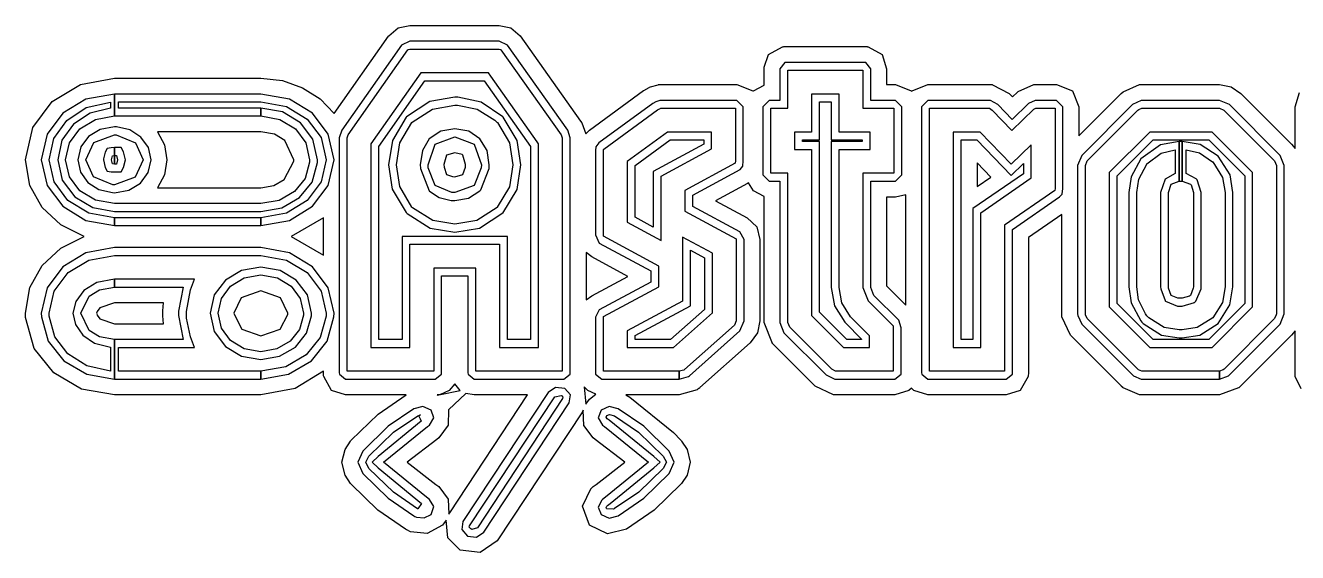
# Model space of a CAD drawing. Extents: x 0 to 92.3, y 0 to 28.3.
# Drawn here: x 0 to 42.54, y 2.94 to 20.55 of the extents above; entities that cross this region are included whole.
import ezdxf

# ---------------------------------------------------------------- set-up
doc = ezdxf.new("R2010")
doc.units = 0

msp = doc.modelspace()

# ---------------------------------------------------------------- linework, layer by layer
at = {"layer": 'Layer 1', "color": 7}
msp.add_lwpolyline([(42.659511, 8.409578), (42.460015, 8.818332), (42.45684, 8.839261), (42.451284, 8.926335), (42.451284, 10.340452), (42.330634, 10.194481), (40.637568, 8.501044), (40.62963, 8.492763), (40.620634, 8.485011), (40.583857, 8.45117), (40.575126, 8.443154), (40.56613, 8.435666), (39.924516, 8.202092), (37.337953, 8.202092), (37.325253, 8.202621), (37.277363, 8.204923), (37.264928, 8.205717), (37.252493, 8.206749), (36.709039, 8.435666), (36.69925, 8.443947), (36.689989, 8.452467), (36.653212, 8.486307), (36.645539, 8.493557), (34.944535, 10.194481), (34.658256, 10.811754), (34.657198, 10.823633), (34.656669, 10.835513), (34.654817, 10.885122), (34.654288, 10.89597), (34.654288, 14.232203), (33.534837, 13.457848), (33.534837, 8.926335), (33.529545, 8.839261), (33.52637, 8.818332), (33.263375, 8.353751), (32.794005, 8.202092), (30.178072, 8.202092), (29.708438, 8.354016), (29.625094, 8.430771), (29.541486, 8.354016), (29.072115, 8.202092), (27.103353, 8.202092), (27.090918, 8.202621), (27.042764, 8.204923), (27.030328, 8.205717), (27.017893, 8.206749), (26.404563, 8.500012), (24.990685, 9.90561), (24.984493, 9.911801), (24.97854, 9.918019), (24.698982, 10.619243), (24.698982, 14.832674), (24.339837, 15.022592), (24.176007, 15.285376), (24.144998, 15.268072), (24.145262, 15.267543), (23.072458, 14.688503), (24.136214, 14.116448), (24.453766, 13.813897), (24.558673, 13.396333), (24.558673, 10.678695), (24.48076, 10.282247), (24.236993, 9.944874), (24.237258, 9.944609), (22.552341, 8.446011), (22.534772, 8.430242), (22.515643, 8.416034), (22.480771, 8.390184), (22.47069, 8.382696), (22.460107, 8.375711), (21.861938, 8.202092), (20.075764, 8.202092), (20.208294, 8.127162), (21.674877, 6.943259), (21.915939, 6.689788), (21.929644, 6.675051), (21.942053, 6.659547), (22.121801, 6.38275), (22.224972, 5.953136), (22.121775, 5.523388), (21.941524, 5.246197), (21.92938, 5.231222), (21.915939, 5.217014), (21.025779, 4.350729), (20.099524, 3.718125), (19.461118, 3.56043), (18.862916, 3.84785), (18.623809, 4.482419), (18.915621, 5.083928), (18.924405, 5.091945), (18.933956, 5.099698), (18.964463, 5.124515), (18.975046, 5.133035), (18.986159, 5.14129), (19.08588, 5.214156), (20.045787, 5.953666), (19.053336, 6.716406), (18.987455, 6.763951), (18.986926, 6.764454), (18.67233, 7.182154), (18.65154, 7.687901), (18.62286, 7.641414), (15.773433, 3.325907), (15.205327, 2.936652), (14.537328, 3.015075), (14.126209, 3.433215), (14.070709, 4.01451), (13.945138, 3.848088), (13.945376, 3.84785), (13.432297, 3.57267), (12.875164, 3.629516), (12.752954, 3.689708), (12.741074, 3.696693), (12.729432, 3.704446), (12.711864, 3.716325), (11.783743, 4.349651), (10.892353, 5.217014), (10.878912, 5.231222), (10.866768, 5.246197), (10.686517, 5.523388), (10.58332, 5.953136), (10.686491, 6.38275), (10.866239, 6.659547), (10.878648, 6.675051), (10.892353, 6.689788), (11.791991, 7.563852), (12.732528, 8.202092), (10.70606, 8.202092), (10.236584, 8.354016), (9.974065, 8.818332), (9.971207, 8.8377), (9.969911, 8.857596), (9.966551, 8.907206), (9.965281, 8.925039), (9.965281, 8.99092), (9.013671, 8.411781), (7.871344, 8.202092), (2.976559, 8.202092), (1.873714, 8.396658), (0.943792, 8.936297), (0.287082, 9.754918), (0.003876, 10.786433), (0.003617, 10.793921), (0.003359, 10.801673), (0.000258, 10.914835), (0, 10.922085), (0, 10.929308), (0.149203, 11.789843), (0.561731, 12.527124), (1.184965, 13.106608), (1.966286, 13.493752), (1.184965, 13.880896), (0.561731, 14.46038), (0.149203, 15.197661), (0, 16.058196), (0.241642, 17.141704), (0.892413, 18.006142), (1.841117, 18.578411), (2.976559, 18.785412), (7.871344, 18.785412), (8.597104, 18.702706), (9.26614, 18.466507), (9.851306, 18.09469), (10.325457, 17.605134), (12.144201, 20.194369), (12.150419, 20.203154), (12.466519, 20.464485), (12.848045, 20.546529), (15.845267, 20.546529), (16.224888, 20.467264), (16.547815, 20.196169), (18.562138, 17.352933), (18.603228, 17.290941), (18.734223, 16.930235), (18.853338, 17.040037), (18.859291, 17.044694), (18.865482, 17.049086), (20.668748, 18.369937), (20.671314, 18.371736), (20.673907, 18.3738), (20.857369, 18.479237), (20.870783, 18.484925), (20.904121, 18.498869), (21.154496, 18.568375), (21.17, 18.570174), (21.185769, 18.570967), (21.223472, 18.573031), (21.237945, 18.573799), (23.792309, 18.573799), (24.325364, 18.36581), (24.332323, 18.358296), (24.339837, 18.36581), (24.698982, 18.555966), (24.698982, 19.102965), (24.700516, 19.154902), (24.851435, 19.57297), (25.315725, 19.835224), (25.335119, 19.837791), (25.354751, 19.839087), (25.40436, 19.842448), (25.422193, 19.843744), (28.073844, 19.843744), (28.091835, 19.842448), (28.141312, 19.839087), (28.161156, 19.837791), (28.180735, 19.83496), (28.645078, 19.572441), (28.796949, 19.102965), (28.796949, 18.573799), (29.089049, 18.573799), (29.621919, 18.36581), (29.633296, 18.353665), (29.644938, 18.36581), (30.178072, 18.573799), (32.252668, 18.573799), (32.269866, 18.572767), (32.321459, 18.569406), (32.33707, 18.567343), (32.89534, 18.268126), (33.001173, 18.158827), (33.170771, 18.322921), (33.182677, 18.334272), (33.195112, 18.344881), (33.718458, 18.570174), (33.730893, 18.571206), (33.790424, 18.573799), (34.478869, 18.573799), (35.012004, 18.36581), (35.219701, 17.833284), (35.219701, 16.856602), (36.638131, 18.274846), (36.701631, 18.333769), (37.252493, 18.569142), (37.264928, 18.570174), (37.277363, 18.570967), (37.325253, 18.573269), (37.337953, 18.573799), (39.924516, 18.573799), (40.313586, 18.49568), (40.637568, 18.274846), (42.330634, 16.581409), (42.451284, 16.435677), (42.451284, 17.833284), (42.603419, 18.302495)], dxfattribs=at)
for points in [[(12.848045, 20.017363), (12.577244, 19.890258), (10.579193, 17.045461), (10.494447, 16.791488), (10.494447, 8.942871), (10.497807, 8.893262), (10.70606, 8.731258), (13.703283, 8.731258), (13.911536, 8.893262), (13.914896, 8.942871), (13.914896, 12.177293), (14.795455, 12.177293), (14.795455, 8.942871), (14.798815, 8.893262), (15.007068, 8.731258), (18.004318, 8.731258), (18.212809, 8.893262), (18.215931, 8.942871), (18.215931, 16.791488), (18.131423, 17.045461), (16.116306, 19.890258), (15.845267, 20.017363), (12.848045, 20.017363), (12.848045, 20.017363)], [(15.845267, 19.75278), (15.893845, 19.746086), (15.894347, 19.745822), (15.896173, 19.743494), (15.900301, 19.737302), (17.915418, 16.892506), (17.916185, 16.891739), (17.951348, 16.791488), (17.951348, 8.995841), (15.060038, 8.995841), (15.060038, 12.441876), (13.650313, 12.441876), (13.650313, 8.995841), (10.75903, 8.995841), (10.75903, 16.791488), (10.794431, 16.891739), (10.795701, 16.893273), (12.790683, 19.733677), (12.803859, 19.746086), (12.848045, 19.75278), (15.845267, 19.75278), (15.845267, 19.75278)], [(25.228148, 10.619243), (25.3638, 10.280762), (26.777652, 8.875165), (27.068428, 8.733586), (27.116318, 8.731258), (29.072115, 8.731258), (29.280342, 8.893262), (29.283782, 8.942871), (29.283782, 10.441496), (29.199115, 10.695469), (28.369383, 11.525149), (28.267783, 11.796187), (28.267783, 15.343769), (29.089049, 15.343769), (29.300715, 15.555383), (29.300715, 17.833019), (29.089049, 18.044633), (28.267783, 18.044633), (28.267783, 19.102965), (28.105858, 19.311218), (28.056117, 19.314578), (25.440026, 19.314578), (25.390417, 19.311218), (25.228148, 19.102965), (25.228148, 18.044633), (24.872601, 18.044633), (24.660988, 17.833019), (24.660988, 15.555383), (24.872601, 15.343769), (25.228148, 15.343769), (25.228148, 10.619243), (25.228148, 10.619243)], [(13.216476, 18.959031), (11.552779, 16.590722), (11.552779, 9.78959), (12.856564, 9.78959), (12.856564, 13.235625), (15.853787, 13.235625), (15.853787, 9.78959), (17.157599, 9.78959), (17.157599, 16.589691), (17.109022, 16.658403), (15.558195, 18.84743), (15.478873, 18.959031), (13.216476, 18.959031), (13.216476, 18.959031)], [(28.0032, 11.796187), (28.174915, 11.345576), (28.178619, 11.341687), (29.009674, 10.511002), (29.011526, 10.506081), (29.019199, 10.441496), (29.019199, 8.995841), (27.123726, 8.995841), (27.090389, 8.99764), (26.964712, 9.062251), (26.964183, 9.062754), (25.556284, 10.462425), (25.492731, 10.619243), (25.492731, 15.608352), (24.925571, 15.608352), (24.925571, 17.78005), (25.492731, 17.78005), (25.492731, 19.049995), (28.0032, 19.049995), (28.0032, 17.78005), (29.036132, 17.78005), (29.036132, 15.608352), (28.0032, 15.608352), (28.0032, 11.796187), (28.0032, 11.796187)], [(15.342189, 18.694448), (16.893016, 16.505447), (16.893016, 10.054173), (16.11837, 10.054173), (16.11837, 13.500208), (12.591981, 13.500208), (12.591981, 10.054173), (11.817362, 10.054173), (11.817362, 16.507008), (13.353954, 18.694448), (15.342189, 18.694448), (15.342189, 18.694448)], [(0.529166, 16.058196), (0.721494, 15.202612), (1.24599, 14.503937), (2.023922, 14.032879), (2.976559, 13.860147), (2.976559, 14.12473), (2.115327, 14.280327), (1.422782, 14.70078), (0.961424, 15.316573), (0.793749, 16.058196), (0.949901, 16.774804), (1.381023, 17.376802), (2.031138, 17.801957), (2.844267, 17.988038), (2.844267, 17.783674), (2.16277, 17.620172), (1.601505, 17.249934), (1.220628, 16.715198), (1.080295, 16.058196), (1.233186, 15.373846), (1.646026, 14.82521), (2.250067, 14.460599), (2.976559, 14.328326), (7.871344, 14.328326), (8.57689, 14.452656), (9.168985, 14.796493), (9.585611, 15.316105), (9.764753, 15.967762), (9.765282, 15.974482), (9.767611, 16.049915), (9.767611, 16.058196), (9.614704, 16.742546), (9.201856, 17.291183), (8.597819, 17.655793), (7.871344, 17.788066), (7.871344, 17.523483), (8.506439, 17.408341), (9.025085, 17.09433), (9.374782, 16.628574), (9.503028, 16.058196), (9.500699, 15.982737), (9.350426, 15.438951), (8.996973, 14.99749), (8.488044, 14.701195), (7.871344, 14.592909), (2.976559, 14.592909), (2.341454, 14.708052), (1.822804, 15.022063), (1.47311, 15.487819), (1.344878, 16.058196), (1.473116, 16.628574), (1.822811, 17.09433), (2.341459, 17.408341), (2.976559, 17.523483), (2.976559, 18.256246), (2.023928, 18.083514), (1.245998, 17.612456), (0.721501, 16.913781), (0.529166, 16.058196), (0.529166, 16.058196)], [(2.976559, 18.256246), (2.976559, 17.523483), (7.871344, 17.523483), (7.871344, 17.788066), (3.10885, 17.788066), (3.10885, 17.991663), (7.871344, 17.991663), (8.732573, 17.836061), (9.425118, 17.415603), (9.886478, 16.799808), (10.054154, 16.058196), (9.886478, 15.316573), (9.425118, 14.70078), (8.732573, 14.280327), (7.871344, 14.12473), (7.871344, 13.860147), (8.823976, 14.032879), (9.601909, 14.503937), (10.126407, 15.202612), (10.318737, 16.058196), (10.126407, 16.913781), (9.601909, 17.612456), (8.823976, 18.083514), (7.871344, 18.256246), (2.976559, 18.256246), (2.976559, 18.256246)], [(14.355189, 18.148243), (13.517423, 18.003913), (12.743137, 17.498665), (12.734856, 17.490146), (12.726601, 17.481362), (12.268419, 16.704037), (12.143434, 15.894128), (12.266891, 15.082417), (12.726601, 14.298349), (12.742608, 14.281045), (12.759409, 14.264244), (13.531492, 13.776816), (14.355189, 13.639749), (15.181518, 13.778638), (15.958694, 14.281045), (15.958959, 14.280781), (16.436961, 15.068593), (16.567182, 15.894128), (16.438495, 16.707734), (15.974966, 17.481097), (15.975495, 17.481362), (15.965944, 17.490913), (15.958959, 17.498665), (15.958429, 17.498401), (15.238248, 17.985376), (14.458535, 18.146179), (14.355189, 18.148243), (14.355189, 18.148243)], [(16.302599, 15.894128), (16.188091, 15.159249), (15.777058, 14.474058), (15.768274, 14.464745), (15.091507, 14.027446), (14.355189, 13.904332), (13.620498, 14.025954), (12.94647, 14.451304), (12.933055, 14.464745), (12.920911, 14.477921), (12.920117, 14.478715), (12.518285, 15.164832), (12.408017, 15.894128), (12.519247, 16.620237), (12.919085, 17.300228), (12.91935, 17.299964), (12.927367, 17.309012), (12.933055, 17.314436), (12.933558, 17.314966), (13.607901, 17.755275), (14.352331, 17.88366), (14.452079, 17.881861), (15.099669, 17.755466), (15.695408, 17.387038), (15.766977, 17.315997), (15.782482, 17.299461), (16.187896, 16.622711), (16.302599, 15.894128), (16.302599, 15.894128)], [(24.029507, 13.396333), (23.885601, 13.650332), (22.31075, 14.497051), (22.31075, 14.878156), (23.893856, 15.733156), (23.987148, 15.843223), (24.003922, 16.020996), (24.003922, 17.833019), (23.792309, 18.044633), (21.252418, 18.044633), (21.214688, 18.042569), (21.108511, 18.010792), (21.075174, 17.996822), (20.981379, 17.943086), (19.17814, 16.622234), (19.076328, 16.495129), (19.059527, 16.368261), (19.059527, 13.548785), (19.186395, 13.277746), (20.913672, 12.346547), (20.913672, 11.973961), (19.186395, 11.051016), (19.059527, 10.797016), (19.059527, 8.942871), (19.062888, 8.893262), (19.271141, 8.731258), (21.861938, 8.731258), (21.861938, 8.995841), (19.32411, 8.995841), (19.32411, 10.797016), (19.326174, 10.825962), (21.178255, 11.81529), (21.178255, 12.504397), (19.328, 13.502007), (19.32411, 13.548785), (19.32411, 16.368261), (19.325936, 16.400302), (19.33988, 16.412949), (21.135128, 17.727847), (21.180848, 17.754464), (21.210561, 17.766609), (21.218842, 17.770233), (21.226833, 17.774096), (21.243131, 17.779282), (21.257604, 17.78005), (23.739339, 17.78005), (23.739339, 16.020996), (23.736244, 15.948897), (22.046167, 15.036033), (22.046167, 14.338909), (23.760268, 13.417261), (23.763125, 13.415726), (23.764924, 13.396333), (23.764924, 10.678695), (23.71042, 10.538386), (23.709627, 10.537593), (22.034022, 9.047514), (22.015951, 9.034073), (21.861938, 8.995841), (21.861938, 8.731258), (22.165811, 8.815501), (22.200683, 8.841325), (23.885601, 10.339949), (24.029507, 10.678695), (24.029507, 13.396333), (24.029507, 13.396333)], [(27.209451, 16.402101), (28.242383, 16.402101), (28.242383, 16.986301), (27.209451, 16.986301), (27.209451, 18.256246), (26.28648, 18.256246), (26.28648, 16.986301), (25.71932, 16.986301), (25.71932, 16.402101), (26.28648, 16.402101), (26.28648, 10.855674), (27.358941, 9.78959), (28.22545, 9.78959), (28.22545, 10.172521), (27.606855, 10.79109), (27.591774, 10.807361), (27.591509, 10.807626), (27.302254, 11.276417), (27.209451, 11.796187), (27.209451, 16.402101), (27.209451, 16.402101)], [(26.944868, 17.991663), (26.944868, 16.721718), (27.9778, 16.721718), (27.9778, 16.666684), (26.944868, 16.666684), (26.944868, 11.796187), (27.054505, 11.183572), (27.397305, 10.628027), (27.415297, 10.608395), (27.960867, 10.062957), (27.960867, 10.054173), (27.467949, 10.054173), (26.551169, 10.965741), (26.551169, 16.666684), (25.983903, 16.666684), (25.983903, 16.721718), (26.551169, 16.721718), (26.551169, 17.991663), (26.944868, 17.991663), (26.944868, 17.991663)], [(30.178072, 18.044633), (29.966406, 17.833019), (29.966406, 8.942871), (29.969581, 8.893262), (30.178072, 8.731258), (32.794005, 8.731258), (33.002496, 8.893262), (33.005671, 8.942871), (33.005671, 13.735078), (34.572267, 14.818731), (34.6654, 14.912023), (34.690535, 15.098316), (34.690535, 17.833019), (34.478869, 18.044633), (33.801801, 18.044633), (33.766082, 18.043071), (33.539335, 17.943086), (32.989002, 17.409527), (32.514869, 17.900699), (32.271189, 18.042304), (32.23547, 18.044633), (30.178072, 18.044633), (30.178072, 18.044633)], [(37.350918, 18.044633), (37.302763, 18.042304), (37.012251, 17.900699), (35.318656, 16.207289), (35.183454, 15.868543), (35.183454, 10.907083), (35.185306, 10.857473), (35.318656, 10.568602), (37.012251, 8.875165), (37.048764, 8.841325), (37.302763, 8.733586), (37.350918, 8.731258), (39.924516, 8.731258), (39.924516, 8.995841), (37.358061, 8.995841), (37.324195, 8.99764), (37.220478, 9.043122), (37.194549, 9.066908), (35.505716, 10.755688), (35.449095, 10.879434), (35.448037, 10.913803), (35.448037, 15.868543), (35.505716, 16.020202), (37.199311, 17.713639), (37.231855, 17.741817), (37.324459, 17.778488), (37.358061, 17.78005), (39.924516, 17.78005), (40.076387, 17.713639), (41.769454, 16.020202), (41.827662, 15.868543), (41.827662, 10.907083), (41.826604, 10.882291), (41.769454, 10.755688), (40.081414, 9.067675), (40.053897, 9.042355), (39.924516, 8.995841), (39.924516, 8.731258), (40.226406, 8.841325), (40.263447, 8.875165), (41.956514, 10.568602), (42.092245, 10.907083), (42.092245, 15.868543), (41.956514, 16.207289), (40.263447, 17.900699), (39.924516, 18.044633), (37.350918, 18.044633), (37.350918, 18.044633)], [(32.226209, 17.78005), (32.240497, 17.779282), (32.321988, 17.719328), (32.32437, 17.716999), (32.982652, 17.034878), (33.714489, 17.744648), (33.787778, 17.779282), (33.807093, 17.78005), (34.425952, 17.78005), (34.425952, 15.098316), (34.423571, 15.037594), (34.421719, 15.036297), (32.741088, 13.873825), (32.741088, 8.995841), (30.230989, 8.995841), (30.230989, 17.78005), (32.226209, 17.78005), (32.226209, 17.78005)], [(1.752862, 16.058196), (1.843296, 15.642782), (2.090739, 15.299944), (2.459405, 15.061827), (2.913509, 14.960574), (2.976559, 14.959039), (3.452875, 15.045426), (3.841841, 15.281), (4.10409, 15.630383), (4.200255, 16.058196), (4.109819, 16.473606), (3.862373, 16.816435), (3.493706, 17.054544), (3.039609, 17.155792), (2.976559, 17.157089), (2.500246, 17.070743), (2.111282, 16.83526), (1.849033, 16.485968), (1.752862, 16.058196), (1.752862, 16.058196)], [(15.50885, 15.894128), (15.434866, 16.372121), (15.197251, 16.763575), (14.820759, 17.012339), (14.355189, 17.089911), (13.886206, 17.011952), (13.504316, 16.763575), (13.502782, 16.762014), (13.501221, 16.760214), (13.272436, 16.36927), (13.201766, 15.894128), (13.201766, 15.885847), (13.205126, 15.776812), (13.20539, 15.772156), (13.205629, 15.767261), (13.500956, 15.019496), (13.507677, 15.012776), (13.835736, 14.793767), (14.232713, 14.702711), (14.237608, 14.702208), (14.242265, 14.702208), (14.345108, 14.698319), (14.350268, 14.698081), (14.355189, 14.698081), (14.820286, 14.773348), (15.197515, 15.016136), (15.232123, 15.053866), (15.504458, 15.766732), (15.504723, 15.771124), (15.504723, 15.77578), (15.508585, 15.884815), (15.50885, 15.889472), (15.50885, 15.894128), (15.50885, 15.894128)], [(3.029793, 16.891474), (3.681616, 16.623256), (3.935672, 16.058196), (3.666065, 15.478888), (2.979919, 15.223887), (2.922822, 15.225157), (2.271339, 15.493394), (2.017445, 16.058196), (2.287195, 16.637613), (2.973728, 16.892506), (3.029793, 16.891474), (3.029793, 16.891474)], [(4.729421, 16.058196), (4.645211, 15.552939), (4.413165, 15.122075), (7.871344, 15.122075), (8.309693, 15.19805), (8.651861, 15.398723), (8.972062, 16.010651), (8.973597, 16.062324), (8.669694, 16.702171), (8.322426, 16.913887), (7.871344, 16.994317), (4.412636, 16.994317), (4.645016, 16.563335), (4.729421, 16.058196), (4.729421, 16.058196)], [(14.355189, 16.825328), (15.007068, 16.579875), (15.244267, 15.894128), (15.240404, 15.785094), (15.007068, 15.199836), (14.355189, 14.962664), (14.252345, 14.966527), (13.694763, 15.199836), (13.469709, 15.785094), (13.466349, 15.894128), (13.694763, 16.579875), (14.355189, 16.825328), (14.355189, 16.825328)], [(21.466095, 16.986301), (20.117859, 15.998771), (20.117859, 13.97823), (21.252418, 13.36662), (21.252418, 15.509398), (22.94559, 16.423797), (22.94559, 16.986301), (21.466095, 16.986301), (21.466095, 16.986301)], [(22.681007, 16.721718), (22.681007, 16.581674), (20.987835, 15.66701), (20.987835, 13.809743), (20.382442, 14.13608), (20.382442, 15.864654), (21.552667, 16.721718), (22.681007, 16.721718), (22.681007, 16.721718)], [(31.024738, 16.986301), (31.024738, 9.78959), (31.947339, 9.78959), (31.947339, 14.289829), (33.632203, 15.455635), (33.632203, 16.559449), (32.963867, 15.911697), (31.926701, 16.986301), (31.024738, 16.986301), (31.024738, 16.986301)], [(31.814254, 16.721718), (32.957781, 15.537047), (33.36762, 15.934424), (33.36762, 15.594409), (31.682756, 14.428312), (31.682756, 10.054173), (31.289321, 10.054173), (31.289321, 16.721718), (31.814254, 16.721718), (31.814254, 16.721718)], [(37.594598, 16.986301), (36.241786, 15.633408), (36.241786, 11.142482), (37.594334, 9.78959), (39.6811, 9.78959), (41.033913, 11.142482), (41.033913, 15.633408), (39.680835, 16.986301), (37.594598, 16.986301), (37.594598, 16.986301)], [(39.571298, 16.721718), (40.76933, 15.523871), (40.76933, 11.25202), (39.571563, 10.054173), (37.703871, 10.054173), (36.506369, 11.25202), (36.506369, 15.523871), (37.704136, 16.721718), (39.571298, 16.721718), (39.571298, 16.721718)], [(39.052715, 11.813227), (39.051128, 11.767771), (38.951116, 11.525149), (38.926245, 11.503426), (38.679918, 11.432121), (38.578583, 11.432121), (38.535456, 11.433682), (38.307385, 11.525149), (38.224306, 11.767771), (38.222983, 11.813227), (38.222983, 14.962664), (38.307385, 15.242222), (38.578583, 15.343769), (38.578583, 16.666684), (37.953108, 16.556982), (37.291122, 16.088941), (37.291386, 16.088676), (36.971803, 15.487292), (36.900068, 14.962664), (36.900068, 11.813227), (36.974945, 11.27484), (37.291122, 10.67843), (37.329751, 10.632181), (37.372084, 10.589795), (37.991804, 10.204344), (38.578583, 10.109206), (38.679918, 10.109206), (39.266697, 10.204344), (39.886416, 10.589795), (40.274692, 11.207771), (40.37563, 11.813227), (40.37563, 14.962664), (40.277867, 15.555723), (39.885623, 16.177576), (39.278305, 16.564945), (38.679918, 16.666684), (38.679918, 15.343769), (38.951116, 15.242222), (38.974928, 15.217404), (39.052715, 14.962664), (39.052715, 11.813227), (39.052715, 11.813227)], [(38.578583, 16.666684), (38.578583, 15.343769), (38.679918, 15.343769), (38.679918, 16.666684), (38.578583, 16.666684), (38.578583, 16.666684)], [(2.976559, 16.465151), (2.976559, 16.200568), (3.04244, 16.200568), (3.075777, 16.058196), (3.04244, 15.915824), (2.976559, 15.915824), (2.976559, 16.465151), (2.871916, 16.457637), (2.731872, 16.438534), (2.669854, 16.311402), (2.613792, 16.094894), (2.612757, 16.058196), (2.669854, 15.805493), (2.731608, 15.678123), (2.871916, 15.658993), (2.976559, 15.651241), (3.204444, 15.651241), (3.278078, 15.795412), (3.34036, 16.058196), (3.278078, 16.320954), (3.204206, 16.465151), (2.976559, 16.465151), (2.976559, 16.465151)], [(2.976559, 15.915824), (2.90782, 15.920984), (2.87734, 16.058196), (2.90782, 16.195647), (2.976559, 16.200568), (2.976559, 15.915824), (2.976559, 15.915824)], [(14.355189, 16.296162), (14.078461, 16.215544), (13.995515, 15.897991), (13.998081, 15.816341), (14.075869, 15.568294), (14.283355, 15.49519), (14.361883, 15.492068), (14.626228, 15.567263), (14.626466, 15.567527), (14.712005, 15.81687), (14.714836, 15.901881), (14.626466, 16.212184), (14.623132, 16.215808), (14.607866, 16.231048), (14.355189, 16.296162), (14.355189, 16.296162)], [(37.164651, 14.962664), (37.226067, 15.414148), (37.493263, 15.917623), (37.501994, 15.927969), (37.971166, 16.278604), (38.446291, 16.396413), (38.446291, 15.598007), (38.104185, 15.411714), (37.9584, 14.962664), (37.9584, 11.805739), (37.959723, 11.760257), (37.959988, 11.75613), (37.960252, 11.751738), (38.104185, 11.35563), (38.111858, 11.346608), (38.120325, 11.338062), (38.516935, 11.169602), (38.521433, 11.169337), (38.525666, 11.169337), (38.568793, 11.167803), (38.57382, 11.167538), (38.679918, 11.167538), (39.089492, 11.295438), (39.095313, 11.299565), (39.10034, 11.304222), (39.125211, 11.325918), (39.131826, 11.331871), (39.138176, 11.338062), (39.314917, 11.748642), (39.315446, 11.753801), (39.315446, 11.758723), (39.317034, 11.804204), (39.317298, 11.808835), (39.317298, 14.962664), (39.17654, 15.388722), (39.171513, 15.394675), (39.14188, 15.42542), (38.812209, 15.59724), (38.812209, 16.396413), (39.261438, 16.287646), (39.696975, 15.992051), (39.700415, 15.98869), (40.027869, 15.469168), (40.111047, 14.962664), (40.111047, 11.813227), (40.025058, 11.295299), (39.699356, 10.776855), (39.181303, 10.454742), (38.679918, 10.373789), (38.578583, 10.373789), (38.077198, 10.454742), (37.559144, 10.776855), (37.524749, 10.811224), (37.494586, 10.847922), (37.446432, 10.908644), (37.220015, 11.380303), (37.164651, 11.813227), (37.164651, 14.962664), (37.164651, 14.962664)], [(31.818487, 15.165731), (32.275422, 15.482252), (31.818487, 15.955882), (31.818487, 15.165731), (31.818487, 15.165731)], [(29.43724, 14.891068), (29.089049, 14.814603), (28.796949, 14.814603), (28.796949, 11.846061), (29.43724, 11.205771), (29.43724, 14.891068), (29.43724, 14.891068)], [(2.976559, 14.12473), (2.976559, 13.860147), (7.871344, 13.860147), (7.871344, 14.12473), (2.976559, 14.12473), (2.976559, 14.12473)], [(9.965281, 14.119544), (8.881363, 13.493752), (9.965281, 12.868198), (9.965281, 14.119544), (9.965281, 14.119544)], [(21.972004, 11.339623), (20.117859, 10.348998), (20.117859, 9.78959), (21.674348, 9.78959), (22.971175, 10.943278), (22.971175, 12.940562), (21.972004, 13.477216), (21.972004, 11.339623), (21.972004, 11.339623)], [(2.976559, 13.127357), (2.023922, 12.954625), (1.24599, 12.483567), (0.721494, 11.784892), (0.529166, 10.929308), (0.532267, 10.816146), (0.757725, 10.000433), (1.287987, 9.338192), (2.051462, 8.893705), (2.976559, 8.731258), (2.976559, 10.054173), (2.480959, 10.141241), (2.129967, 10.359284), (1.852081, 10.929308), (2.129956, 11.499342), (2.48095, 11.717378), (2.976559, 11.804442), (2.976559, 12.069025), (2.384892, 11.963405), (1.949028, 11.692395), (1.679664, 11.32477), (1.587498, 10.929308), (1.670634, 10.553973), (1.913912, 10.200683), (2.308175, 9.928131), (2.844267, 9.795014), (2.844267, 8.999704), (2.055879, 9.175546), (1.417808, 9.576736), (0.981047, 10.146881), (0.796591, 10.829586), (0.793749, 10.933197), (0.962631, 11.673498), (1.424238, 12.288034), (2.116303, 12.707546), (2.976559, 12.862774), (7.871344, 12.862774), (8.731595, 12.707546), (9.423659, 12.288034), (9.885269, 11.673498), (10.054154, 10.933197), (10.051323, 10.829586), (9.854309, 10.122264), (9.38721, 9.538669), (8.707172, 9.142097), (7.871344, 8.995841), (7.871344, 8.731258), (8.796443, 8.893705), (9.55992, 9.338192), (10.090183, 10.000433), (10.315641, 10.816146), (10.318737, 10.929308), (10.126407, 11.784892), (9.601909, 12.483567), (8.823976, 12.954625), (7.871344, 13.127357), (2.976559, 13.127357), (2.976559, 13.127357)], [(18.745097, 11.376559), (18.937052, 11.517396), (20.141645, 12.161524), (18.935253, 12.811895), (18.745097, 12.957098), (18.745097, 11.376559), (18.745097, 11.376559)], [(22.706592, 12.782421), (22.706592, 11.062128), (21.573595, 10.054173), (20.382442, 10.054173), (20.382442, 10.190327), (22.236587, 11.180979), (22.236587, 13.034859), (22.706592, 12.782421), (22.706592, 12.782421)], [(7.871344, 12.476245), (7.224221, 12.35832), (6.685073, 12.032867), (6.316025, 11.542368), (6.179204, 10.929308), (6.316036, 10.316266), (6.685103, 9.825861), (7.224255, 9.500511), (7.871344, 9.382635), (8.499835, 9.493436), (9.028352, 9.800256), (9.400819, 10.264719), (9.561156, 10.848451), (9.561686, 10.856177), (9.563485, 10.922085), (9.563485, 10.929308), (9.426663, 11.542368), (9.057615, 12.032867), (8.518467, 12.35832), (7.871344, 12.476245), (7.871344, 12.476245)], [(2.976559, 12.069025), (2.976559, 11.804442), (5.275891, 11.804442), (5.121904, 11.002438), (5.120872, 10.929308), (5.121904, 10.856177), (5.275891, 10.054173), (2.976559, 10.054173), (2.976559, 8.731258), (7.871344, 8.731258), (7.871344, 8.995841), (3.10885, 8.995841), (3.10885, 9.78959), (5.655991, 9.78959), (5.523937, 10.146169), (5.390879, 10.767833), (5.386487, 10.863427), (5.385455, 10.925683), (5.386487, 10.995189), (5.523937, 11.712473), (5.655991, 12.069025), (2.976559, 12.069025), (2.976559, 12.069025)], [(7.871344, 12.211662), (8.427031, 12.110879), (8.880795, 11.836044), (9.186723, 11.428429), (9.298902, 10.929308), (9.297103, 10.863427), (9.165626, 10.387566), (8.85634, 10.001253), (8.410996, 9.741975), (7.871344, 9.647218), (7.315658, 9.747964), (6.861894, 10.022714), (6.555966, 10.430239), (6.443787, 10.929308), (6.555966, 11.428429), (6.861894, 11.836044), (7.315658, 12.110879), (7.871344, 12.211662), (7.871344, 12.211662)], [(6.973985, 10.895203), (7.23027, 10.403188), (7.871344, 10.176384), (8.512111, 10.403168), (8.768704, 10.893139), (8.769736, 10.933435), (8.525407, 11.444014), (7.871344, 11.682496), (7.215526, 11.442387), (6.972953, 10.929308), (6.973985, 10.895203), (6.973985, 10.895203)], [(2.384089, 10.9133), (2.400368, 10.868083), (2.491835, 10.745343), (2.976559, 10.583339), (4.610835, 10.583339), (4.593002, 10.841731), (4.592738, 10.845329), (4.592738, 10.848689), (4.591706, 10.92182), (4.591706, 10.936795), (4.592738, 11.009926), (4.592738, 11.013286), (4.593002, 11.016911), (4.610835, 11.275276), (2.976559, 11.275276), (2.491835, 11.113272), (2.400368, 10.990559), (2.381247, 10.929308), (2.384089, 10.9133), (2.384089, 10.9133)], [(14.354924, 8.571318), (14.172759, 8.354016), (13.875632, 8.219396), (14.536058, 8.355312), (14.354924, 8.571318), (14.354924, 8.571318)], [(14.150534, 7.708063), (14.139183, 7.191858), (13.821366, 6.764454), (13.820837, 6.763951), (13.754956, 6.716141), (13.754691, 6.716406), (12.762267, 5.953666), (13.722412, 5.214156), (13.821631, 5.141555), (14.135853, 4.724086), (14.156487, 4.21861), (14.185432, 4.265123), (16.785013, 8.202092), (15.007068, 8.202092), (14.72026, 8.251966), (14.150534, 7.708063), (14.150534, 7.708063)], [(13.863726, 8.217067), (13.7671, 8.204923), (13.776149, 8.198996), (13.863726, 8.217067), (13.863726, 8.217067)], [(18.032469, 8.418865), (17.723618, 8.454388), (17.476422, 8.288637), (14.626995, 3.973421), (14.586385, 3.703467), (14.775823, 3.487408), (15.084674, 3.451885), (15.33187, 3.617636), (18.181297, 7.932852), (18.221907, 8.202806), (18.032469, 8.418865), (18.032469, 8.418865)], [(17.697348, 8.142931), (17.913089, 8.182725), (17.936875, 8.167987), (17.968916, 8.125363), (17.96037, 8.078585), (15.110944, 3.763342), (14.928276, 3.710637), (14.895203, 3.723548), (14.839376, 3.78091), (14.847922, 3.827688), (17.697348, 8.142931), (17.697348, 8.142931)], [(18.679983, 8.477523), (18.737345, 7.892027), (18.863419, 8.058953), (19.075032, 8.225084), (18.801665, 8.354016), (18.679983, 8.477523), (18.679983, 8.477523)], [(13.562207, 7.69359), (13.292802, 7.812295), (12.988591, 7.739072), (12.130998, 7.157548), (11.278882, 6.328315), (11.112486, 5.953136), (11.278882, 5.578222), (12.130988, 4.748722), (12.988591, 4.167466), (12.98912, 4.167201), (13.022193, 4.145241), (13.076697, 4.118888), (13.335426, 4.09288), (13.562207, 4.212683), (13.654841, 4.472785), (13.510005, 4.713936), (13.410284, 4.786802), (11.973942, 5.953136), (13.444124, 7.144527), (13.510005, 7.192337), (13.654841, 7.433488), (13.562207, 7.69359), (13.562207, 7.69359)], [(19.819701, 7.739072), (19.51549, 7.812295), (19.246085, 7.69359), (19.153451, 7.433488), (19.298287, 7.192337), (19.364168, 7.144527), (20.83435, 5.953136), (19.398008, 4.786802), (19.298287, 4.713936), (19.267781, 4.689144), (19.152168, 4.455696), (19.246085, 4.212683), (19.521784, 4.08611), (19.819172, 4.167201), (19.819701, 4.167466), (20.677294, 4.748722), (21.52941, 5.578222), (21.695806, 5.953136), (21.52941, 6.328315), (20.677294, 7.157548), (19.819701, 7.739072), (19.819701, 7.739072)], [(13.153691, 7.487665), (13.197374, 7.400088), (13.197638, 7.399559), (13.236902, 7.32074), (11.791776, 6.145118), (11.58945, 5.953136), (11.792041, 5.761155), (13.247247, 4.578284), (13.11702, 4.399241), (13.110564, 4.402336), (12.301641, 4.950919), (11.481209, 5.749275), (11.377069, 5.953136), (11.481447, 6.157765), (12.30426, 6.957599), (13.116755, 7.507562), (13.210814, 7.542196), (13.153691, 7.487665), (13.153691, 7.487665)], [(19.530062, 7.548122), (19.691537, 7.507562), (20.503909, 6.95758), (21.32658, 6.157765), (21.431223, 5.953136), (21.326845, 5.749275), (20.506522, 4.951068), (19.697728, 4.402574), (19.680954, 4.394055), (19.663121, 4.380878), (19.437802, 4.395087), (19.437537, 4.395351), (19.426187, 4.409559), (19.416371, 4.442368), (19.443226, 4.490945), (19.457963, 4.503089), (19.554086, 4.573124), (21.016251, 5.761155), (21.218842, 5.953136), (21.016516, 6.145118), (19.520219, 7.358205), (19.519452, 7.358734), (19.454074, 7.406279), (19.416609, 7.461048), (19.437537, 7.510922), (19.437802, 7.511186), (19.530062, 7.548122), (19.530062, 7.548122)]]:
    msp.add_lwpolyline(points, close=True, dxfattribs=at)

doc.saveas('drawing.dxf')
